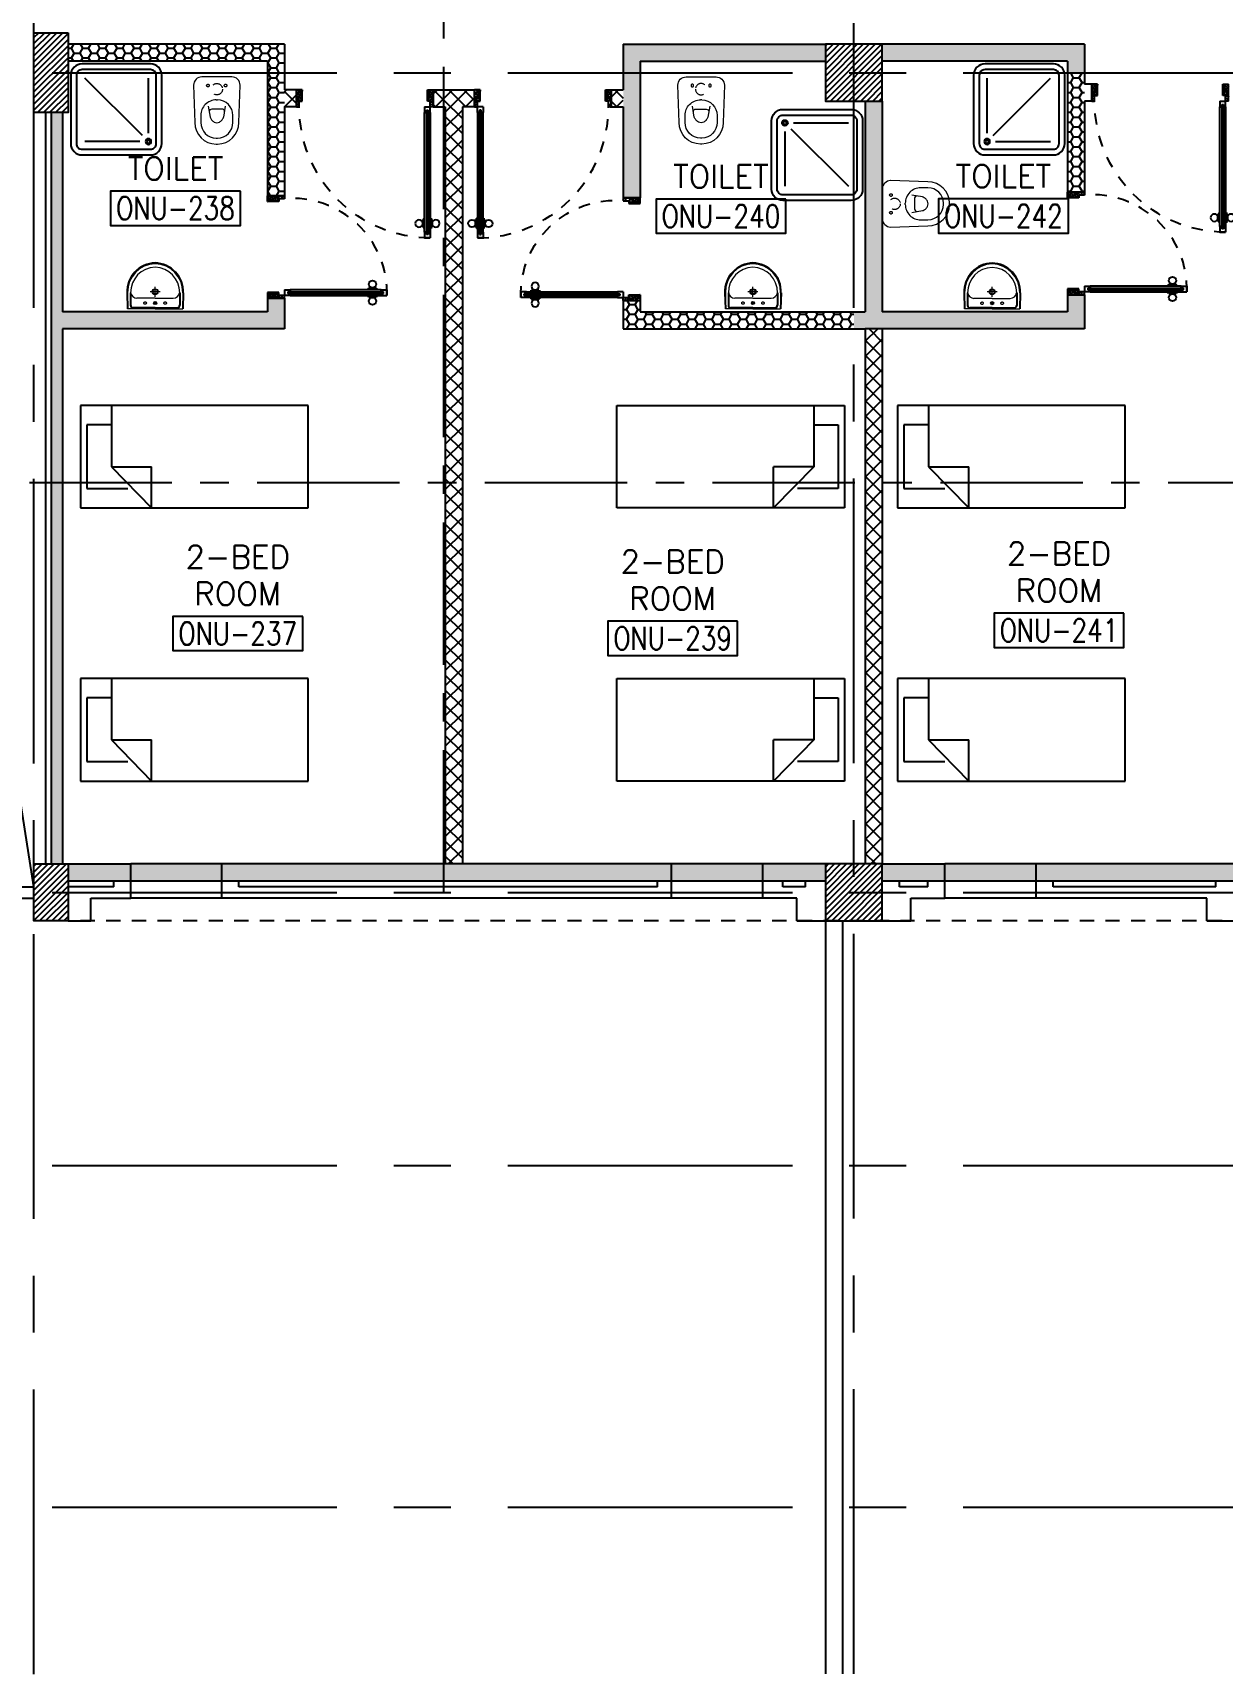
# Model space of a CAD drawing. Extents: x 88808.2 to 88899.2, y 39921.6 to 40001.1.
# Drawn here: x 88860.76 to 88871.2, y 39921.61 to 39936.03 of the extents above; entities that cross this region are included whole.
import ezdxf
from ezdxf.enums import TextEntityAlignment as Align

# ---------------------------------------------------------------- set-up
doc = ezdxf.new("R2010")
doc.units = 0
doc.header["$MEASUREMENT"] = 0
for name, pattern in [('CENTER', [2, 1.25, -0.25, 0.25, -0.25]), ('CENTERX2', [4, 2.5, -0.5, 0.5, -0.5]), ('DASHED', [0.75, 0.5, -0.25]), ('HIDDEN', [0.375, 0.25, -0.125]), ('HIDDEN2', [0.1875, 0.125, -0.0625])]:
    doc.linetypes.add(name, pattern=pattern)
doc.layers.get('0').update_dxf_attribs({"linetype": 'CONTINUOUS'})
for name, color, linetype in [('AXES', 11, 'CENTERX2'), ('AXES1', 11, 'CENTER'), ('COL', 2, 'CONTINUOUS'), ('DOOR', 7, 'CONTINUOUS'), ('FIX', 3, 'CONTINUOUS'), ('FUR', 4, 'CONTINUOUS'), ('HAT', 8, 'CONTINUOUS'), ('HIDDEN', 9, 'HIDDEN2'), ('INSUL', 4, 'CONTINUOUS'), ('RM-BOX', 4, 'CONTINUOUS'), ('RM-NAME', 2, 'CONTINUOUS'), ('RM-NO', 2, 'CONTINUOUS'), ('ROOF', 7, 'CONTINUOUS'), ('SHAFT', 4, 'CONTINUOUS'), ('WALL', 2, 'CONTINUOUS'), ('WallType', 11, 'CONTINUOUS'), ('WallType2', 3, 'CONTINUOUS'), ('WIN', 3, 'CONTINUOUS')]:
    doc.layers.add(name, color=color, linetype=linetype)
doc.styles.add('ROMANS', font='ROMANS.shx', dxfattribs={"width": 0.6})
pattern_1 = [(7e-15, (0, 3e-11), (0.075, 0.04330127), [0.05, -0.1]), (120, (0, 3e-11), (-0.074999999836, 0.043301270284), [0.05, -0.1]), (60, (0, 3e-11), (1.64e-10, 0.086602540284), [-0.1, 0.05])]

# ---------------------------------------------------------------- blocks, each defined once
blk = doc.blocks.new('LAV1')
at = {"layer": 'FIX', "linetype": 'ByBlock', "ltscale": 0.3}
for p, q in [((-280, 210), (-275, 50)), ((-245, 210), (-245, 85)), ((245, 210), (245, 85)), ((280, 210), (275, 50)), ((0, 60), (-220, 60)), ((0, 60), (220, 60))]:
    blk.add_line(p, q, dxfattribs=at)
at = {"layer": 'FIX', "linetype": 'Continuous', "lineweight": 20}
for p, q in [((-275, 210), (-275, 50)), ((275, 210), (275, 50)), ((0, 50), (-275, 50)), ((0, 50), (-252, 50)), ((0, 155), (-181, 155)), ((0, 155), (181, 155)), ((0, 50), (275, 50)), ((0, 50), (252, 50))]:
    blk.add_line(p, q, dxfattribs=at)
at = {"layer": 'FIX', "linetype": 'DASHED', "lineweight": 20, "ltscale": 0.05}
for p, q in [((50, 220), (-50, 220)), ((0, 170), (0, 270)), ((0, 170), (0, 270))]:
    blk.add_line(p, q, dxfattribs=at)
at = {"layer": 'FIX', "lineweight": 20}
for p, q in [((16, 107), (-15, 107)), ((0, 92), (0, 123))]:
    blk.add_line(p, q, dxfattribs=at)
for centre, radius in [((0, 220), 29.5), ((0, 220), 22.5), ((0, 107), 15.5)]:
    blk.add_circle(centre, radius, dxfattribs=at)
at = {"layer": 'FIX', "linetype": 'HIDDEN', "lineweight": 20, "ltscale": 0.05}
for centre in [(-100, 107), (100, 107)]:
    blk.add_circle(centre, 12.4, dxfattribs=at)
at = {"layer": 'FIX', "linetype": 'ByBlock', "ltscale": 0.3}
for centre, radius, start, end in [((7, 220), 287, 91.3776, 182.0064), ((-7, 220), 287, 357.9936, 88.6224), ((-220, 85), 24.9, 179.7021, 269.9486), ((220, 85), 24.9, 270.0514, 0.2979)]:
    blk.add_arc(centre, radius, start, end, dxfattribs=at)
at = {"layer": 'FIX', "linetype": 'Continuous', "lineweight": 20}
for centre, radius, start, end in [((8, 217), 283, 91.6988, 181.351), ((-8, 217), 283, 358.649, 88.3012), ((8, 212), 253, 91.7328, 180.4884), ((-8, 212), 253, 359.5116, 88.2672), ((-179, 222), 66.9, 190.2006, 268.0786), ((179, 222), 66.9, 271.9214, 349.7994)]:
    blk.add_arc(centre, radius, start, end, dxfattribs=at)
blk = doc.blocks.new('DOOR100')
at = {"layer": 'DOOR', "color": 0, "linetype": 'ByBlock'}
for p, q in [((-76, 1251), (-76, 1301)), ((-76, 1301), (-26, 1301)), ((-26, 1301), (-76, 1301)), ((-26, 1251), (-26, 1301)), ((-92, 1206), (-92, 1141)), ((-83, 1206), (-92, 1206)), ((-83, 1129), (-83, 1219)), ((-76, 1219), (-83, 1219)), ((-83, 1206), (-83, 1141)), ((-59, 1251), (-76, 1251)), ((-59, 1251), (-59, 1271)), ((-43, 1271), (-59, 1271)), ((-43, 1251), (-43, 1271)), ((-26, 1251), (-43, 1251)), ((-26, 1219), (-19, 1219)), ((-19, 1129), (-19, 1219)), ((-19, 1206), (-19, 1141)), ((-19, 1206), (-10, 1206)), ((-10, 1206), (-10, 1141)), ((-83, 1141), (-92, 1141)), ((-76, 1129), (-83, 1129)), ((-26, 1129), (-19, 1129)), ((-19, 1141), (-10, 1141)), ((-1201, 0), (-1201, 150)), ((-1201, 150), (-1176, 150)), ((-1201, 150), (-1201, 0)), ((-1176, 150), (-1176, 100)), ((-76, 200), (-59, 200)), ((-76, 150), (-76, 200)), ((-76, 150), (-26, 150)), ((-59, 200), (-59, 180)), ((-59, 180), (-43, 180)), ((-43, 200), (-26, 200)), ((-43, 180), (-43, 200)), ((-26, 200), (-26, 150)), ((-1, 150), (-26, 150)), ((-26, 150), (-26, 100)), ((-1, 150), (-1, 0)), ((-1151, 0), (-1201, 0)), ((-1176, 100), (-1151, 100)), ((-1151, 100), (-1151, 0)), ((-51, 100), (-51, 0)), ((-26, 100), (-51, 100)), ((-51, 0), (-1, 0))]:
    blk.add_line(p, q, dxfattribs=at)
at = {"layer": 'DOOR', "linetype": 'ByBlock'}
for p, q in [((-76, 1251), (-76, 200)), ((-59, 200), (-59, 1251)), ((-43, 200), (-43, 1251)), ((-26, 200), (-26, 1251))]:
    blk.add_line(p, q, dxfattribs=at)
at = {"layer": 'DOOR', "color": 9, "linetype": 'ByBlock'}
for p, q in [((-1151, 0), (-1201, 114)), ((-1151, 0), (-1201, 40)), ((-1151, 0), (-1164, 100)), ((-51, 0), (-1, 114)), ((-51, 0), (-38, 100)), ((-51, 0), (-1, 40))]:
    blk.add_line(p, q, dxfattribs=at)
at = {"layer": 'DOOR', "color": 0, "linetype": 'ByBlock'}
for centre in [(-125, 1174), (22, 1174)]:
    blk.add_circle(centre, 32.4, dxfattribs=at)
at = {"layer": 'DOOR', "linetype": 'HIDDEN', "ltscale": 0.5}
blk.add_arc((-27, 152), 1149, 89.961, 180.0931, dxfattribs=at)
at = {"layer": 'DOOR', "color": 9, "linetype": 'ByBlock'}
for centre, radius, start, end in [((-1151, 0), 154, 103.7142, 108.8947), ((-51, 0), 154, 71.1053, 76.2858), ((-1151, 0), 134, 100.72, 111.8402), ((-1151, 0), 94.4, 90, 121.9818), ((-1151, 0), 74.4, 90, 132.2236), ((-1151, 0), 54.4, 90, 156.7926), ((-1151, 0), 34.4, 90, 180), ((-1151, 0), 14.4, 90, 180), ((-51, 0), 94.4, 58.0182, 90), ((-51, 0), 74.4, 47.7764, 90), ((-51, 0), 54.4, 23.2074, 90), ((-51, 0), 34.4, 0, 90), ((-51, 0), 14.4, 0, 90), ((-51, 0), 134, 68.1598, 79.28), ((-51, 0), 114, 64.0838, 77.3774)]:
    blk.add_arc(centre, radius, start, end, dxfattribs=at)
blk = doc.blocks.new('DOOR90')
at = {"layer": 'DOOR', "linetype": 'ByBlock'}
for p, q in [((0, 0), (-150, 0)), ((-200, -25), (-1000, -25)), ((-200, -42), (-1000, -42)), ((-200, -58), (-1000, -58)), ((-1000, -75), (-200, -75))]:
    blk.add_line(p, q, dxfattribs=at)
at = {"layer": 'DOOR', "color": 0, "linetype": 'ByBlock'}
for p, q in [((-150, 0), (-150, -25)), ((-150, 0), (0, 0)), ((0, -50), (0, 0)), ((-1050, -25), (-1050, -75)), ((-1050, -75), (-1050, -25)), ((-1000, -25), (-1050, -25)), ((-1000, -75), (-1050, -75)), ((-1020, -42), (-1020, -58)), ((-1000, -42), (-1020, -42)), ((-1000, -58), (-1020, -58)), ((-1000, -25), (-1000, -42)), ((-1000, -58), (-1000, -75)), ((-968, -25), (-968, -18)), ((-878, -18), (-968, -18)), ((-968, -75), (-968, -82)), ((-878, -82), (-968, -82)), ((-955, -18), (-955, -9)), ((-955, -9), (-890, -9)), ((-955, -18), (-890, -18)), ((-955, -82), (-955, -91)), ((-955, -82), (-890, -82)), ((-955, -91), (-890, -91)), ((-890, -18), (-890, -9)), ((-890, -82), (-890, -91)), ((-878, -25), (-878, -18)), ((-878, -75), (-878, -82)), ((-200, -42), (-200, -25)), ((-200, -25), (-150, -25)), ((-180, -42), (-200, -42)), ((-200, -75), (-200, -58)), ((-200, -58), (-180, -58)), ((-150, -75), (-200, -75)), ((-180, -58), (-180, -42)), ((-150, -75), (-150, -25)), ((-150, -25), (-100, -25)), ((-100, -25), (-100, -50)), ((-100, -50), (0, -50)), ((-100, -850), (0, -850)), ((-100, -875), (-100, -850)), ((0, -850), (0, -900)), ((-150, -900), (-150, -875)), ((-150, -875), (-100, -875)), ((0, -900), (-150, -900)), ((-150, -900), (0, -900))]:
    blk.add_line(p, q, dxfattribs=at)
at = {"layer": 'DOOR', "color": 9, "linetype": 'ByBlock'}
for p, q in [((0, -50), (-114, 0)), ((0, -50), (-40, 0)), ((0, -50), (-100, -37)), ((0, -850), (-114, -900)), ((0, -850), (-100, -863)), ((0, -850), (-40, -900))]:
    blk.add_line(p, q, dxfattribs=at)
at = {"layer": 'DOOR', "color": 0, "linetype": 'ByBlock'}
for centre in [(-923, 24), (-923, -124)]:
    blk.add_circle(centre, 32.4, dxfattribs=at)
at = {"layer": 'DOOR', "color": 9, "linetype": 'ByBlock'}
for centre, radius, start, end in [((0, -50), 74.4, 137.7764, 180), ((0, -50), 54.4, 113.2074, 180), ((0, -50), 154, 161.1053, 166.2858), ((0, -50), 134, 158.1598, 169.28), ((0, -50), 114, 154.0838, 167.3774), ((0, -50), 94.4, 148.0182, 180), ((0, -50), 34.4, 90, 180), ((0, -50), 14.4, 90, 180), ((0, -850), 94.4, 180, 211.9818), ((0, -850), 74.4, 180, 222.2236), ((0, -850), 54.4, 180, 246.7926), ((0, -850), 34.4, 180, 270), ((0, -850), 14.4, 180, 270), ((0, -850), 154, 193.7142, 198.8947), ((0, -850), 134, 190.72, 201.8402)]:
    blk.add_arc(centre, radius, start, end, dxfattribs=at)
at = {"layer": 'DOOR', "linetype": 'HIDDEN', "ltscale": 0.5}
blk.add_arc((-222, -50), 828, 178.2701, 275.003, dxfattribs=at)
blk = doc.blocks.new('SHR1')
at = {"layer": 'FIX'}
for p, q in [((-196, 196), (-700, 700)), ((-143, 218), (-143, 700)), ((-218, 143), (-700, 143))]:
    blk.add_line(p, q, dxfattribs=at)
for points in [[(-825, 125), (-825, 725, -0.414214), (-725, 825), (-125, 825, -0.414214), (-25, 725), (-25, 125, -0.414214), (-125, 25), (-725, 25, -0.414214)], [(-775, 125), (-775, 725, -0.414214), (-725, 775), (-125, 775, -0.414214), (-75, 725), (-75, 125, -0.414214), (-125, 75), (-725, 75, -0.414214)]]:
    blk.add_lwpolyline(points, format="xyb", close=True, dxfattribs=at)
for radius in [25, 15]:
    blk.add_circle((-143, 143), radius, dxfattribs=at)
blk = doc.blocks.new('WC1')
at = {"layer": 'FIX', "lineweight": 20}
for p, q in [((-210, 204), (-538, 194)), ((-727, 5), (-727, -5)), ((-674, 5), (-674, -5)), ((-534, 24), (-540, 0)), ((-540, 0), (-534, -24)), ((-475, 141), (-538, 141)), ((-395, 76), (-490, 60)), ((-339, 5), (-339, -5)), ((-538, -141), (-475, -141)), ((-490, -60), (-395, -76)), ((-538, -194), (-210, -204))]:
    blk.add_line(p, q, dxfattribs=at)
at = {"layer": 'FIX', "linetype": 'Continuous', "lineweight": 20}
blk.add_line((-420, -47), (-420, 45), dxfattribs=at)
at = {"layer": 'FIX', "lineweight": 20}
blk.add_lwpolyline([(-213, -204), (-210, -204, 0.414214), (-137, -131), (-137, 0), (-137, 131, 0.414214), (-210, 204)], format="xyb", dxfattribs=at)
at = {"layer": 'FIX', "linetype": 'HIDDEN2', "lineweight": 20, "ltscale": 0.3}
blk.add_circle((-245, 0), 49.8, dxfattribs=at)
at = {"layer": 'FIX', "linetype": 'HIDDEN', "lineweight": 20, "ltscale": 0.05}
for centre in [(-213, 78), (-213, -77)]:
    blk.add_circle(centre, 11.6, dxfattribs=at)
at = {"layer": 'FIX', "lineweight": 20}
for centre, radius, start, end in [((-538, 5), 189, 90, 180), ((-538, 5), 136, 90, 180), ((-473, -7), 68.2, 128.9242, 152.8468), ((-464, -18), 82, 108.496, 128.9242), ((-475, 5), 136, 360, 90), ((-538, -5), 189, 180, 270), ((-538, -5), 136, 180, 270), ((-473, 7), 68.2, 207.1532, 231.0758), ((-464, 18), 82, 231.0758, 251.504), ((-475, -5), 136, 270, 0)]:
    blk.add_arc(centre, radius, start, end, dxfattribs=at)
at = {"layer": 'FIX', "linetype": 'Continuous', "lineweight": 20}
for centre, start, end in [((-443, 46), 357.6662, 91.6121), ((-442, -46), 268.3879, 2.3338)]:
    blk.add_arc(centre, 22.3, start, end, dxfattribs=at)
blk = doc.blocks.new('C-300')
at = {"layer": 'HAT', "linetype": 'ByBlock', "ltscale": 0.3}
h = blk.add_hatch(dxfattribs=at)
h.set_pattern_fill('ANSI31', color=8, scale=300, style=0)
h.set_pattern_definition([(45, (-258496.182, -82361.005), (-26.5165043, 26.5165043), [])])
h.paths.add_polyline_path([(300, 500), (0, 500), (0, 250), (300, 250)])
h.paths.add_polyline_path([(300, 250), (0, 250), (0, 0), (300, 0)])
at = {"layer": 'COL'}
blk.add_lwpolyline([(0, 500), (300, 500), (300, 0), (0, 0)], close=True, dxfattribs=at)
blk = doc.blocks.new('C11')
at = {"layer": 'HAT'}
h = blk.add_hatch(dxfattribs=at)
h.set_pattern_fill('ANSI31', color=256, scale=300, style=0)
h.set_pattern_definition([(45, (-248556.182, -75061.005), (-26.5165043, 26.5165043), [])])
h.paths.add_polyline_path([(300, 700), (0, 700), (0, 350), (300, 350)])
h.paths.add_polyline_path([(300, 350), (0, 350), (0, 0), (300, 0)])
at = {"layer": 'COL'}
blk.add_lwpolyline([(300, 700), (300, 0), (0, 0), (0, 700)], close=True, dxfattribs=at)
blk = doc.blocks.new('RM1')
at = {"layer": 'RM-BOX'}
blk.add_lwpolyline([(570, -200), (-570, -200), (-570, -500), (570, -500)], close=True, dxfattribs=at)
at = {"layer": 'RM-NAME', "style": 'ROMANS'}
for tag, p in [('ROOMNAME1', (0, 324)), ('ROOMNAME2', (0, 0))]:
    blk.add_attdef(tag, text='', height=200, dxfattribs=at).set_placement(p, align=Align.MIDDLE)
at = {"layer": 'RM-NO', "style": 'ROMANS', "width": 0.8}
blk.add_attdef('ROOMNO', text='', height=200, dxfattribs=at).set_placement((0, -350), align=Align.MIDDLE)
blk = doc.blocks.new('COL50')
at = {"layer": 'COL'}
blk.add_lwpolyline([(-250, 250), (-250, -250), (250, -250), (250, 250)], close=True, dxfattribs=at)
blk = doc.blocks.new('*X633')
at = {"color": 0}
for p, q in [((73379, 125458), (73871, 125950)), ((73379, 125511), (73818, 125950)), ((73379, 125564), (73765, 125950)), ((73379, 125617), (73712, 125950)), ((73379, 125670), (73659, 125950)), ((73379, 125723), (73606, 125950)), ((73379, 125776), (73553, 125950)), ((73379, 125829), (73500, 125950)), ((73379, 125882), (73447, 125950)), ((73379, 125935), (73394, 125950)), ((73424, 125450), (73879, 125905)), ((73477, 125450), (73879, 125852)), ((73530, 125450), (73879, 125799)), ((73583, 125450), (73879, 125746)), ((73636, 125450), (73879, 125692)), ((73690, 125450), (73879, 125639)), ((73743, 125450), (73879, 125586)), ((73796, 125450), (73879, 125533)), ((73849, 125450), (73879, 125480))]:
    blk.add_line(p, q, dxfattribs=at)
blk = doc.blocks.new('AH20A')
at = {"layer": 'FUR'}
for p, q in [((0, 0.5), (0, -0.5)), ((1, 0.5), (0, 0.5)), ((0.1358, 0.5), (0.1358, -0.0987)), ((1, -0.5), (1, 0.5)), ((0.1358, 0.3112), (0.0277, 0.3112)), ((0.0277, 0.3112), (0.0277, -0.3087)), ((0.1358, -0.0987), (0.3125, -0.5)), ((0.1358, -0.0987), (0.3125, -0.0987)), ((0.3125, -0.5), (0.3125, -0.0987)), ((0.0277, -0.3087), (0.2076, -0.3087)), ((0, -0.5), (1, -0.5))]:
    blk.add_line(p, q, dxfattribs=at)
blk = doc.blocks.new('*X634')
at = {"color": 0}
for p, q in [((73379, 118298), (73831, 118750)), ((73379, 118351), (73778, 118750)), ((73379, 118404), (73725, 118750)), ((73379, 118457), (73672, 118750)), ((73379, 118510), (73619, 118750)), ((73379, 118563), (73566, 118750)), ((73379, 118616), (73513, 118750)), ((73379, 118669), (73460, 118750)), ((73379, 118722), (73407, 118750)), ((73384, 118250), (73879, 118745)), ((73437, 118250), (73879, 118692)), ((73490, 118250), (73879, 118639)), ((73543, 118250), (73879, 118586)), ((73596, 118250), (73879, 118533)), ((73649, 118250), (73879, 118480)), ((73702, 118250), (73879, 118427)), ((73755, 118250), (73879, 118374)), ((73808, 118250), (73879, 118321)), ((73861, 118250), (73879, 118268))]:
    blk.add_line(p, q, dxfattribs=at)

msp = doc.modelspace()

# ---------------------------------------------------------------- hatches: boundary and pattern name
at = {"layer": 'WallType', "linetype": 'Continuous'}
h = msp.add_hatch(dxfattribs=at)
h.set_pattern_fill('ANSI37', color=256, scale=0.75, style=0)
h.paths.add_polyline_path([(88864.3703, 39935.5296), (88864.2765, 39935.5296), (88864.2765, 39935.3796), (88864.3703, 39935.3796)])
h.paths.add_polyline_path([(88863.0755, 39935.5296), (88862.9703, 39935.5296), (88862.9703, 39935.3796), (88863.0755, 39935.3796)])
h.paths.add_polyline_path([(88865.9453, 39935.5296), (88865.8401, 39935.5296), (88865.8401, 39935.3796), (88865.9453, 39935.3796)])
h = msp.add_hatch(dxfattribs=at)
h.set_pattern_fill('ANSI37', color=256, scale=0.75, style=0)
h.paths.add_polyline_path([(88864.5328, 39935.3796), (88864.639, 39935.3796), (88864.639, 39935.5296), (88864.3703, 39935.5296), (88864.3703, 39935.3796), (88864.3828, 39935.3796), (88864.3828, 39928.7296), (88864.5328, 39928.7296)])
h = msp.add_hatch(dxfattribs=at)
h.set_pattern_fill('ANSI37', color=256, scale=0.75, style=0)
h.paths.add_polyline_path([(88871.8203, 39935.4296), (88871.6703, 39935.4296), (88871.6703, 39928.7296), (88871.8003, 39928.7296), (88871.8203, 39928.7296)])
h.paths.add_polyline_path([(88868.2203, 39933.4296), (88868.0703, 39933.4296), (88868.0703, 39928.7296), (88868.2203, 39928.7296)])
at = {"layer": 'WallType2', "linetype": 'Continuous'}
h = msp.add_hatch(dxfattribs=at)
h.set_pattern_fill('HONEY', color=256, scale=0.4, style=0)
h.set_pattern_definition(pattern_1)
h.paths.add_polyline_path([(88862.9703, 39935.9296), (88861.0703, 39935.9296), (88861.0703, 39935.7796), (88862.8203, 39935.7796), (88862.8203, 39935.6796), (88862.9703, 39935.6796)])
h.paths.add_polyline_path([(88862.9703, 39935.5296), (88862.9703, 39935.6796), (88862.8203, 39935.6796), (88862.8203, 39934.5976), (88862.9703, 39934.5976)])
h = msp.add_hatch(dxfattribs=at)
h.set_pattern_fill('HONEY', color=256, scale=0.4, style=0)
h.set_pattern_definition(pattern_1)
h.paths.add_polyline_path([(88869.9953, 39933.7296), (88869.8453, 39933.7296), (88869.8453, 39933.5796), (88868.2203, 39933.5796), (88868.2203, 39935.4296), (88868.0703, 39935.4296), (88868.0703, 39933.5796), (88867.9703, 39933.5796), (88867.9703, 39933.4296), (88868.0703, 39933.4296), (88869.9953, 39933.4296)])
h.paths.add_polyline_path([(88867.7203, 39935.9296), (88865.9453, 39935.9296), (88865.9453, 39935.6796), (88866.0953, 39935.6796), (88866.0953, 39935.7796), (88867.7203, 39935.7796)])
h.paths.add_polyline_path([(88866.0953, 39935.6796), (88865.9453, 39935.6796), (88865.9453, 39935.5296), (88865.9453, 39934.5796), (88866.0953, 39934.5796)])
h.paths.add_polyline_path([(88869.9953, 39935.9296), (88868.2203, 39935.9296), (88868.2203, 39935.7796), (88869.8453, 39935.7796), (88869.8453, 39935.6796), (88869.9953, 39935.6796)])
h = msp.add_hatch(dxfattribs=at)
h.set_pattern_fill('HONEY', color=256, scale=0.4, style=0)
h.set_pattern_definition(pattern_1)
h.paths.add_polyline_path([(88869.9953, 39935.5796), (88869.9953, 39935.6796), (88869.8453, 39935.6796), (88869.8453, 39934.6296), (88869.9953, 39934.6296)])
h = msp.add_hatch(dxfattribs=at)
h.set_pattern_fill('HONEY', color=256, scale=0.4, style=0)
h.set_pattern_definition(pattern_1)
h.paths.add_polyline_path([(88861.0203, 39933.4296), (88862.9703, 39933.4296), (88862.9703, 39933.6976), (88862.8203, 39933.6976), (88862.8203, 39933.5796), (88861.0203, 39933.5796), (88861.0203, 39935.3296), (88860.9203, 39935.3296), (88860.9203, 39928.7296), (88861.0203, 39928.7296)])
h = msp.add_hatch(dxfattribs=at)
h.set_pattern_fill('HONEY', color=256, scale=0.4, style=0)
h.set_pattern_definition(pattern_1)
h.paths.add_polyline_path([(88867.9703, 39933.5796), (88866.0953, 39933.5796), (88866.0953, 39933.6796), (88865.9453, 39933.6796), (88865.9453, 39933.4296), (88867.9703, 39933.4296)])
at = {"layer": 'WallType2', "linetype": 'ByBlock', "ltscale": 0.3}
h = msp.add_hatch(dxfattribs=at)
h.set_pattern_fill('HONEY', color=256, scale=0.4, style=0)
h.set_pattern_definition(pattern_1)
h.paths.add_polyline_path([(88861.5914, 39928.7296), (88861.0703, 39928.7296), (88861.0703, 39928.5796), (88861.5914, 39928.5796)])
h.paths.add_polyline_path([(88862.3914, 39928.7296), (88861.5914, 39928.7296), (88861.5914, 39928.5796), (88862.3914, 39928.5796)])
h.paths.add_polyline_path([(88864.3703, 39928.7296), (88862.3914, 39928.7296), (88862.3914, 39928.5796), (88864.3703, 39928.5796)])
h.paths.add_polyline_path([(88866.3414, 39928.7296), (88864.3828, 39928.7296), (88864.3703, 39928.7296), (88864.3703, 39928.5796), (88866.3414, 39928.5796)])
h.paths.add_polyline_path([(88867.1414, 39928.7296), (88866.3414, 39928.7296), (88866.3414, 39928.5796), (88867.1414, 39928.5796)])
h.paths.add_polyline_path([(88867.7203, 39928.7296), (88867.1414, 39928.7296), (88867.1414, 39928.5796), (88867.7203, 39928.5796)])
h = msp.add_hatch(dxfattribs=at)
h.set_pattern_fill('HONEY', color=256, scale=0.4, style=0)
h.set_pattern_definition([(7e-15, (0, 3e-11), (0.075, 0.04330127), [0.05, -0.1]), (120, (0, 3e-11), (-0.074999999836, 0.043301270284), [0.05, -0.1]), (60, (0, 3e-11), (1.64e-10, 0.086602540284), [-0.1, 0.05])])
h.paths.add_polyline_path([(88868.7414, 39928.7296), (88868.2203, 39928.7296), (88868.2203, 39928.5796), (88868.7414, 39928.5796)])
h.paths.add_polyline_path([(88869.5414, 39928.7296), (88868.7414, 39928.7296), (88868.7414, 39928.5796), (88869.5414, 39928.5796)])
h.paths.add_polyline_path([(88871.3003, 39928.7296), (88869.5414, 39928.7296), (88869.5414, 39928.5796), (88871.3003, 39928.5796)])
h.paths.add_polyline_path([(88873.5414, 39928.7296), (88871.8003, 39928.7296), (88871.8003, 39928.5796), (88873.5414, 39928.5796)])

# ---------------------------------------------------------------- linework, layer by layer
at = {"layer": 'AXES'}
for p, q in [((88867.9703, 39921.6153), (88867.9703, 40000.4279)), ((88860.7703, 39921.6132), (88860.7703, 40000.0759)), ((88808.9303, 39935.6796), (88876.9703, 39935.6796)), ((88808.9303, 39928.4796), (88876.9991, 39928.4796)), ((88808.9303, 39926.0796), (88876.9703, 39926.0796)), ((88808.9303, 39923.0796), (88876.9703, 39923.0796))]:
    msp.add_line(p, q, dxfattribs=at)
at = {"layer": 'AXES1'}
for p, q in [((88864.3703, 39928.4796), (88864.3703, 39987.2996)), ((88818.7303, 39932.0796), (88876.9703, 39932.0796))]:
    msp.add_line(p, q, dxfattribs=at)
at = {"layer": 'HIDDEN'}
msp.add_line((88894.1545, 39928.2296), (88861.0703, 39928.2296), dxfattribs=at)
at = {"layer": 'INSUL'}
for p, q in [((88860.8703, 39935.3296), (88860.8703, 39928.7296)), ((88860.9203, 39935.3296), (88860.9203, 39928.7296)), ((88860.8703, 39933.9296), (88860.8703, 39928.7296)), ((88860.9203, 39933.9296), (88860.9203, 39928.7296)), ((88861.4703, 39928.5796), (88861.0703, 39928.5796)), ((88861.4703, 39928.5296), (88861.0703, 39928.5296)), ((88861.4703, 39928.5296), (88861.4703, 39928.5796)), ((88862.5703, 39928.5296), (88862.5703, 39928.5796)), ((88866.2453, 39928.5796), (88862.5703, 39928.5796)), ((88866.2453, 39928.5296), (88862.5703, 39928.5296)), ((88866.2453, 39928.5296), (88866.2453, 39928.5796)), ((88867.5448, 39928.5796), (88867.3453, 39928.5796)), ((88867.3453, 39928.5296), (88867.3453, 39928.5796)), ((88867.5448, 39928.5296), (88867.3453, 39928.5296)), ((88867.5448, 39928.5296), (88867.5448, 39928.5796)), ((88868.3703, 39928.5296), (88868.3703, 39928.5796)), ((88868.6203, 39928.5796), (88868.3703, 39928.5796)), ((88868.6203, 39928.5296), (88868.3703, 39928.5296)), ((88868.6203, 39928.5296), (88868.6203, 39928.5796)), ((88871.1503, 39928.5796), (88869.7203, 39928.5796)), ((88869.7203, 39928.5296), (88869.7203, 39928.5796)), ((88871.1503, 39928.5296), (88869.7203, 39928.5296)), ((88871.1503, 39928.5296), (88871.1503, 39928.5796))]:
    msp.add_line(p, q, dxfattribs=at)
at = {"layer": 'ROOF'}
for p, q in [((88859.6053, 39928.5296), (88860.7703, 39928.5296)), ((88859.6053, 39928.4296), (88860.7703, 39928.4296))]:
    msp.add_line(p, q, dxfattribs=at)
at = {"layer": 'SHAFT'}
msp.add_line((88860.7703, 39928.5296), (88859.6053, 39935.9296), dxfattribs=at)
at = {"layer": 'WALL'}
for p, q in [((88862.9703, 39935.9296), (88861.0703, 39935.9296)), ((88861.9703, 39935.9296), (88861.4453, 39935.9296)), ((88862.9703, 39935.9296), (88862.9703, 39935.5296)), ((88862.9703, 39935.9296), (88862.9703, 39935.5296)), ((88865.9453, 39935.9296), (88865.9453, 39935.5296)), ((88865.9453, 39935.9296), (88867.7203, 39935.9296)), ((88869.9953, 39935.9296), (88868.2203, 39935.9296)), ((88869.9953, 39935.9296), (88869.9953, 39935.5796)), ((88861.9703, 39935.7796), (88861.0703, 39935.7796)), ((88862.8203, 39935.7796), (88861.0703, 39935.7796)), ((88862.8203, 39935.7796), (88862.8203, 39934.5976)), ((88866.0953, 39935.7796), (88866.0953, 39934.5796)), ((88869.8453, 39935.7796), (88869.8453, 39934.6296)), ((88870.0597, 39935.5796), (88869.9953, 39935.5796)), ((88870.0597, 39935.5796), (88870.0597, 39935.4296)), ((88863.0765, 39935.5296), (88862.9703, 39935.5296)), ((88863.0765, 39935.5296), (88863.0765, 39935.3796)), ((88864.2765, 39935.5296), (88864.2765, 39935.3796)), ((88864.639, 39935.5296), (88864.639, 39935.3796)), ((88865.8333, 39935.5296), (88865.9453, 39935.5296)), ((88865.839, 39935.5296), (88865.9453, 39935.5296)), ((88865.839, 39935.5296), (88865.839, 39935.3796)), ((88861.0203, 39935.3296), (88861.0203, 39933.5796)), ((88863.0765, 39935.3796), (88862.9703, 39935.3796)), ((88862.9703, 39935.3796), (88862.9703, 39934.5976)), ((88864.3828, 39935.3796), (88864.3828, 39928.7296)), ((88864.5328, 39935.3796), (88864.5328, 39928.7296)), ((88865.8333, 39935.3796), (88865.9453, 39935.3796)), ((88865.839, 39935.3796), (88865.9453, 39935.3796)), ((88865.9453, 39935.3796), (88865.9453, 39934.5796)), ((88868.0703, 39935.4296), (88868.0703, 39933.5796)), ((88868.2203, 39935.4296), (88868.2203, 39933.5796)), ((88870.0597, 39935.4296), (88869.9953, 39935.4296)), ((88869.9953, 39935.4296), (88869.9953, 39934.6296)), ((88862.9703, 39934.5976), (88862.8203, 39934.5976)), ((88861.0203, 39934.0796), (88861.0203, 39933.6796)), ((88869.8453, 39933.7296), (88869.8453, 39933.5796)), ((88869.9953, 39933.7296), (88869.9953, 39933.4296)), ((88861.9703, 39933.5796), (88861.0203, 39933.5796)), ((88862.8203, 39933.5796), (88861.0203, 39933.5796)), ((88862.8203, 39933.6976), (88862.8203, 39933.5796)), ((88862.9703, 39933.6976), (88862.8203, 39933.6976)), ((88862.8203, 39933.6976), (88862.8203, 39933.5796)), ((88862.9703, 39933.6976), (88862.9703, 39933.4296)), ((88865.9453, 39933.6796), (88865.9453, 39933.4296)), ((88866.0953, 39933.6796), (88866.0953, 39933.5796)), ((88862.9703, 39933.4296), (88861.0203, 39933.4296)), ((88861.0203, 39933.4296), (88861.0203, 39928.7296)), ((88868.0703, 39933.4296), (88868.0703, 39928.7296)), ((88868.2203, 39933.4296), (88868.2203, 39928.7296)), ((88861.0703, 39928.7296), (88861.6203, 39928.7296)), ((88861.6203, 39928.4296), (88861.6203, 39928.7296)), ((88862.4203, 39928.4296), (88862.4203, 39928.7296)), ((88864.3828, 39928.7296), (88862.4203, 39928.7296)), ((88866.3698, 39928.7296), (88864.5328, 39928.7296)), ((88866.3698, 39928.4296), (88866.3698, 39928.7296)), ((88867.7203, 39928.7296), (88867.1698, 39928.7296)), ((88867.1698, 39928.4296), (88867.1698, 39928.7296)), ((88868.2203, 39928.7296), (88868.7703, 39928.7296)), ((88868.7703, 39928.4296), (88868.7703, 39928.7296)), ((88871.6703, 39928.7296), (88869.5703, 39928.7296)), ((88869.5703, 39928.4296), (88869.5703, 39928.7296)), ((88861.2703, 39928.4296), (88861.6203, 39928.4296)), ((88861.2703, 39928.2296), (88861.2703, 39928.4296)), ((88866.3698, 39928.4296), (88862.4203, 39928.4296)), ((88867.4703, 39928.4296), (88867.1698, 39928.4296)), ((88867.4703, 39928.2296), (88867.4703, 39928.4296)), ((88868.4703, 39928.4296), (88868.7703, 39928.4296)), ((88868.4703, 39928.2296), (88868.4703, 39928.4296)), ((88871.0703, 39928.4296), (88869.5703, 39928.4296)), ((88871.0703, 39928.2296), (88871.0703, 39928.4296)), ((88861.0703, 39928.2296), (88861.2703, 39928.2296)), ((88867.4703, 39928.2296), (88868.4703, 39928.2296)), ((88867.7203, 39928.2296), (88867.7203, 39921.6153)), ((88867.8703, 39928.2296), (88867.8703, 39921.6153)), ((88871.0703, 39928.2296), (88872.0703, 39928.2296))]:
    msp.add_line(p, q, dxfattribs=at)
at = {"layer": 'WALL', "linetype": 'ByBlock'}
for p, q in [((88866.0953, 39935.7796), (88867.7203, 39935.7796)), ((88867.3473, 39935.7796), (88867.6703, 39935.7796)), ((88869.8453, 39935.7796), (88868.2203, 39935.7796)), ((88864.2765, 39935.5296), (88864.639, 39935.5296)), ((88864.2765, 39935.3796), (88864.3828, 39935.3796)), ((88864.639, 39935.3796), (88864.5328, 39935.3796)), ((88865.9453, 39934.5796), (88866.0953, 39934.5796)), ((88869.9953, 39934.6296), (88869.8453, 39934.6296)), ((88869.9953, 39933.7296), (88869.8453, 39933.7296)), ((88865.9453, 39933.6796), (88866.0953, 39933.6796)), ((88866.0953, 39933.5796), (88868.0703, 39933.5796)), ((88869.8453, 39933.5796), (88868.2203, 39933.5796)), ((88865.9453, 39933.4296), (88868.0703, 39933.4296)), ((88869.9953, 39933.4296), (88868.0703, 39933.4296))]:
    msp.add_line(p, q, dxfattribs=at)
at = {"layer": 'WallType2', "linetype": 'ByBlock', "ltscale": 0.3}
msp.add_line((88864.5328, 39928.7296), (88864.3828, 39928.7296), dxfattribs=at)
at = {"layer": 'WIN'}
for p, q in [((88862.4203, 39928.7296), (88861.6203, 39928.7296)), ((88862.4203, 39928.7296), (88861.6203, 39928.7296)), ((88867.1698, 39928.7296), (88866.3698, 39928.7296)), ((88867.1698, 39928.7296), (88866.3698, 39928.7296)), ((88869.5703, 39928.7296), (88868.7703, 39928.7296)), ((88869.5703, 39928.7296), (88868.7703, 39928.7296)), ((88867.7203, 39928.5796), (88861.0703, 39928.5796)), ((88862.4203, 39928.5796), (88861.6203, 39928.5796)), ((88871.3003, 39928.5796), (88868.2203, 39928.5796)), ((88862.4203, 39928.4296), (88861.6203, 39928.4296)), ((88862.4203, 39928.4296), (88861.6203, 39928.4296)), ((88867.1698, 39928.4296), (88866.3698, 39928.4296)), ((88867.1698, 39928.4296), (88866.3698, 39928.4296)), ((88869.5703, 39928.4296), (88868.7703, 39928.4296)), ((88869.5703, 39928.4296), (88868.7703, 39928.4296))]:
    msp.add_line(p, q, dxfattribs=at)

# ---------------------------------------------------------------- block references
at = {"layer": 'COL', "xscale": 0.001000000003841706, "yscale": 0.000999999996565748, "zscale": 0.001}
for p in [(88867.9703, 39935.6796), (88867.9703, 39935.6796), (88867.9703, 39928.4796)]:
    msp.add_blockref('COL50', p, dxfattribs=at)
at = {"layer": 'COL', "color": 62, "linetype": 'Continuous', "xscale": 0.001000000003841706, "yscale": 0.000999999996565748, "zscale": 0.001}
msp.add_blockref('C-300', (88860.7703, 39928.2296), dxfattribs=at)
at = {"layer": 'DOOR', "color": 0, "linetype": 'Continuous', "yscale": 0.000999999996565748, "zscale": 0.001, "rotation": 180}
for p, xscale in [((88871.2608, 39935.5796), -0.001000000003841706), ((88864.2765, 39935.5296), -0.001000000003841706), ((88864.639, 39935.5296), 0.001000000003841706)]:
    msp.add_blockref('DOOR100', p, dxfattribs=dict(at, xscale=xscale))
at = {"layer": 'DOOR', "color": 0, "linetype": 'ByBlock', "yscale": 0.000999999996565748, "zscale": 0.001, "rotation": 180}
for p, xscale in [((88862.8203, 39933.6976), 0.001000000003841706), ((88866.0953, 39933.6796), -0.001000000003841706), ((88869.8453, 39933.7296), 0.001000000003841706)]:
    msp.add_blockref('DOOR90', p, dxfattribs=dict(at, xscale=xscale))
at = {"layer": 'FIX', "yscale": 0.000999999996565748, "zscale": 0.001}
for name, p, xscale, rotation in [('SHR1', (88861.9183, 39934.9316), -0.000999999996565748, 90), ('WC1', (88862.3763, 39935.7796), 0.000999999996565748, 90), ('WC1', (88866.6291, 39935.7796), -0.000999999996565748, 270), ('WC1', (88866.6291, 39935.7796), -0.000999999996565748, 270), ('SHR1', (88867.2223, 39935.3816), 0.001000000003841706, 180), ('SHR1', (88867.2223, 39935.3816), 0.001000000003841706, 180), ('WC1', (88868.0833, 39934.5276), 0.001000000003841706, 180)]:
    msp.add_blockref(name, p, dxfattribs=dict(at, xscale=xscale, rotation=rotation))
at = {"layer": 'FIX'}
for name, p, xscale, yscale, zscale in [('SHR1', (88868.9973, 39934.9316), -0.001000000003841706, 0.000999999996565748, 0.001), ('LAV1', (88861.8343, 39933.562), 0.0008800000068731606, 0.000879999999597203, 0.00087999999978), ('LAV1', (88867.0843, 39933.562), 0.0008800000068731606, 0.000879999999597203, 0.00087999999978), ('LAV1', (88867.0843, 39933.562), 0.0008800000068731606, 0.000879999999597203, 0.00087999999978), ('LAV1', (88869.1848, 39933.5606), 0.0008800000068731606, 0.000879999999597203, 0.00087999999978), ('AH20A', (88861.1787, 39932.3064), 2, 0.9000000000014552, 2), ('AH20A', (88867.8895, 39932.3064), -2, 0.9000000000014552, 2), ('AH20A', (88868.3543, 39932.3064), 2, 0.9000000000014552, 2), ('AH20A', (88861.1787, 39929.9076), 2, 0.9000000000014552, 2), ('AH20A', (88867.8895, 39929.9076), -2, 0.9000000000014552, 2), ('AH20A', (88868.3543, 39929.9076), 2, 0.9000000000014552, 2)]:
    msp.add_blockref(name, p, dxfattribs=dict(at, xscale=xscale, yscale=yscale, zscale=zscale))
at = {"layer": 'HAT', "xscale": 0.001000000003841706, "yscale": 0.000999999996565748, "zscale": 0.001}
for name, p in [('C11', (88860.7703, 39935.3296)), ('*X633', (88794.341, 39809.9798)), ('*X634', (88794.341, 39809.9798))]:
    msp.add_blockref(name, p, dxfattribs=at)
at = {"layer": 'RM-NO', "xscale": 0.001000000003841706, "yscale": 0.000999999996565748, "zscale": 0.001}
for p, values in [((88862.0134, 39934.8387), {'ROOMNO': 'ONU-238', 'ROOMNAME2': 'TOILET'}), ((88866.8034, 39934.7688), {'ROOMNO': 'ONU-240', 'ROOMNAME2': 'TOILET'}), ((88869.2841, 39934.771), {'ROOMNO': 'ONU-242', 'ROOMNAME2': 'TOILET'}), ((88869.7723, 39931.1318), {'ROOMNO': 'ONU-241', 'ROOMNAME2': 'ROOM', 'ROOMNAME1': '2-BED'}), ((88862.5601, 39931.1032), {'ROOMNO': 'ONU-237', 'ROOMNAME2': 'ROOM', 'ROOMNAME1': '2-BED'}), ((88866.3795, 39931.0615), {'ROOMNO': 'ONU-239', 'ROOMNAME2': 'ROOM', 'ROOMNAME1': '2-BED'})]:
    msp.add_blockref('RM1', p, dxfattribs=at).add_auto_attribs(values)

doc.saveas('drawing.dxf')
